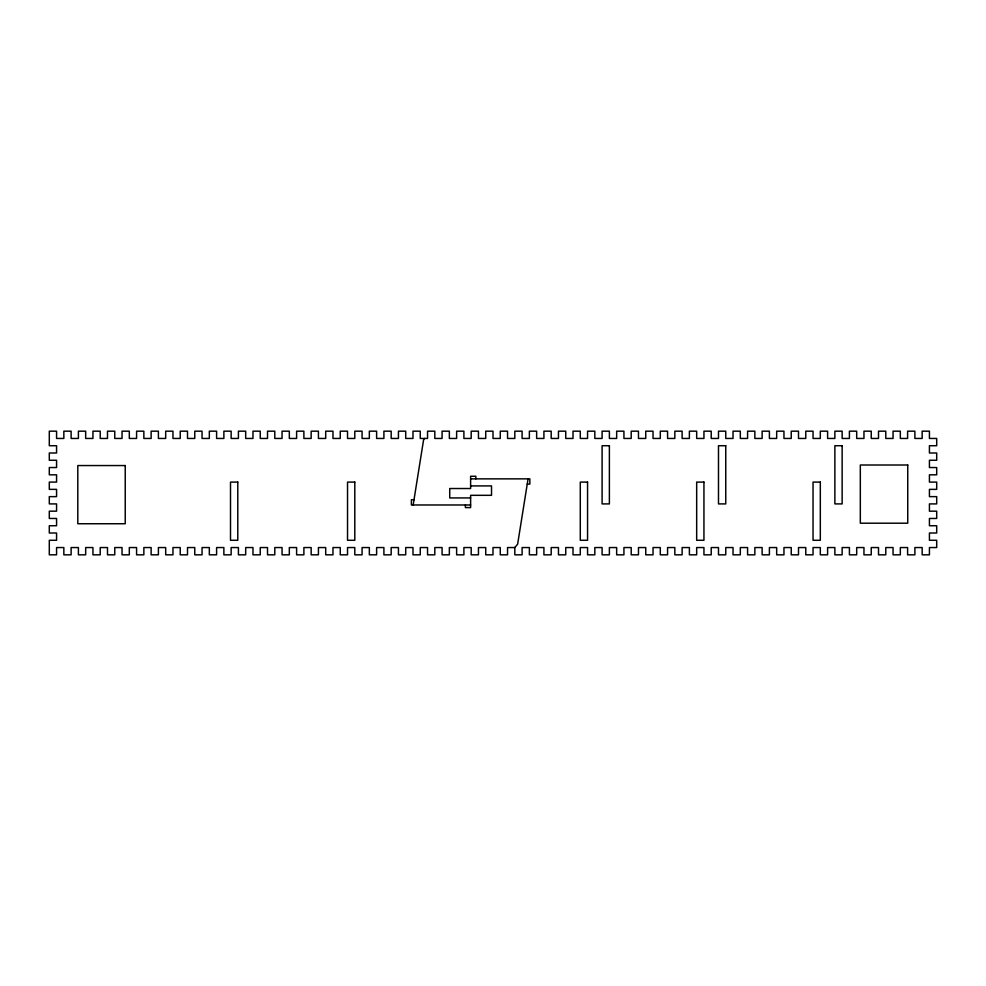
<?xml version="1.0" encoding="UTF-8"?>
<svg xmlns="http://www.w3.org/2000/svg" width="986" height="986" viewBox="0 0 986 986"><rect width="100%" height="100%" fill="white"/><g stroke="black" fill="none" stroke-linecap="round" stroke-linejoin="round"><path stroke-width="1.48" d="M413.171 504.98L423.61 439.694L424.646 438.45M528.077 478.863L517.638 544.161L514.815 547.55L514.815 554.822L522.099 554.822L522.099 547.55L529.371 547.55L529.371 554.822L536.643 554.822L536.643 547.55L543.915 547.55L543.915 554.822L551.186 554.822L551.186 547.55L558.458 547.55L558.458 554.822L565.742 554.822L565.742 547.55L573.014 547.55L573.014 554.822L580.286 554.822L580.286 547.55L587.557 547.55L587.557 554.822L594.829 554.822L594.829 547.55L602.101 547.55L602.101 554.822L609.385 554.822L609.385 547.55L616.657 547.55L616.657 554.822L623.928 554.822L623.928 547.55L631.2 547.55L631.2 554.822L638.472 554.822L638.472 547.55L645.744 547.55L645.744 554.822L653.028 554.822L653.028 547.55L660.3 547.55L660.3 554.822L667.571 554.822L667.571 547.55L674.843 547.55L674.843 554.822L682.115 554.822L682.115 547.55L689.387 547.55L689.387 554.822L696.671 554.822L696.671 547.55L703.942 547.55L703.942 554.822L711.214 554.822L711.214 547.55L718.486 547.55L718.486 554.822L725.758 554.822L725.758 547.55L733.029 547.55L733.029 554.822L740.313 554.822L740.313 547.55L747.585 547.55L747.585 554.822L754.857 554.822L754.857 547.55L762.129 547.55L762.129 554.822L769.4 554.822L769.4 547.55L776.672 547.55L776.672 554.822L783.956 554.822L783.956 547.55L791.228 547.55L791.228 554.822L798.5 554.822L798.5 547.55L805.772 547.55L805.772 554.822L813.043 554.822L813.043 547.55L820.315 547.55L820.315 554.822L827.599 554.822L827.599 547.55L834.871 547.55L834.871 554.822L842.143 554.822L842.143 547.55L849.414 547.55L849.414 554.822L856.686 554.822L856.686 547.55L863.958 547.55L863.958 554.822L871.242 554.822L871.242 547.55L878.514 547.55L878.514 554.822L885.785 554.822L885.785 547.55L893.057 547.55L893.057 554.822L900.329 554.822L900.329 547.55L907.601 547.55L907.601 554.822L914.885 554.822L914.885 547.55L922.157 547.55L922.157 554.822L929.428 554.822L929.428 547.55L936.7 547.55L936.7 540.279L929.428 540.279L929.428 533.007L936.7 533.007L936.7 525.735L929.428 525.735L929.428 518.463L936.7 518.463L936.7 511.179L929.428 511.179L929.428 503.908L936.7 503.908L936.7 496.636L929.428 496.636L929.428 489.364L936.7 489.364L936.7 482.092L929.428 482.092L929.428 474.821L936.7 474.821L936.7 467.537L929.428 467.537L929.428 460.265L936.7 460.265L936.7 452.993L929.428 452.993L929.428 445.721L936.7 445.721L936.7 438.45L929.428 438.45L929.428 431.178L922.157 431.178L922.157 438.45L914.885 438.45L914.885 431.178L907.601 431.178L907.601 438.45L900.329 438.45L900.329 431.178L893.057 431.178L893.057 438.45L885.785 438.45L885.785 431.178L878.514 431.178L878.514 438.45L871.242 438.45L871.242 431.178L863.958 431.178L863.958 438.45L856.686 438.45L856.686 431.178L849.414 431.178L849.414 438.45L842.143 438.45L842.143 431.178L834.871 431.178L834.871 438.45L827.599 438.45L827.599 431.178L820.315 431.178L820.315 438.45L813.043 438.45L813.043 431.178L805.772 431.178L805.772 438.45L798.5 438.45L798.5 431.178L791.228 431.178L791.228 438.45L783.956 438.45L783.956 431.178L776.672 431.178L776.672 438.45L769.4 438.45L769.4 431.178L762.129 431.178L762.129 438.45L754.857 438.45L754.857 431.178L747.585 431.178L747.585 438.45L740.313 438.45L740.313 431.178L733.029 431.178L733.029 438.45L725.758 438.45L725.758 431.178L718.486 431.178L718.486 438.45L711.214 438.45L711.214 431.178L703.942 431.178L703.942 438.45L696.671 438.45L696.671 431.178L689.387 431.178L689.387 438.45L682.115 438.45L682.115 431.178L674.843 431.178L674.843 438.45L667.571 438.45L667.571 431.178L660.3 431.178L660.3 438.45L653.028 438.45L653.028 431.178L645.744 431.178L645.744 438.45L638.472 438.45L638.472 431.178L631.2 431.178L631.2 438.45L623.928 438.45L623.928 431.178L616.657 431.178L616.657 438.45L609.385 438.45L609.385 431.178L602.101 431.178L602.101 438.45L594.829 438.45L594.829 431.178L587.557 431.178L587.557 438.45L580.286 438.45L580.286 431.178L573.014 431.178L573.014 438.45L565.742 438.45L565.742 431.178L558.458 431.178L558.458 438.45L551.186 438.45L551.186 431.178L543.915 431.178L543.915 438.45L536.643 438.45L536.643 431.178L529.371 431.178L529.371 438.45L522.099 438.45L522.099 431.178L514.815 431.178L514.815 438.45L507.543 438.45L507.543 431.178L500.272 431.178L500.272 438.45L493 438.45L493 431.178L485.728 431.178L485.728 438.45L478.456 438.45L478.456 431.178L471.185 431.178L471.185 438.45L463.901 438.45L463.901 431.178L456.629 431.178L456.629 438.45L449.357 438.45L449.357 431.178L442.085 431.178L442.085 438.45L434.814 438.45L434.814 431.178L427.542 431.178L427.542 438.45L420.258 438.45L420.258 431.178L412.986 431.178L412.986 438.45L405.714 438.45L405.714 431.178L398.443 431.178L398.443 438.45L391.171 438.45L391.171 431.178L383.899 431.178L383.899 438.45L376.615 438.45L376.615 431.178L369.343 431.178L369.343 438.45L362.072 438.45L362.072 431.178L354.8 431.178L354.8 438.45L347.528 438.45L347.528 431.178L340.256 431.178L340.256 438.45L332.972 438.45L332.972 431.178L325.7 431.178L325.7 438.45L318.429 438.45L318.429 431.178L311.157 431.178L311.157 438.45L303.885 438.45L303.885 431.178L296.613 431.178L296.613 438.45L289.329 438.45L289.329 431.178L282.058 431.178L282.058 438.45L274.786 438.45L274.786 431.178L267.514 431.178L267.514 438.45L260.242 438.45L260.242 431.178L252.971 431.178L252.971 438.45L245.687 438.45L245.687 431.178L238.415 431.178L238.415 438.45L231.143 438.45L231.143 431.178L223.871 431.178L223.871 438.45L216.6 438.45L216.6 431.178L209.328 431.178L209.328 438.45L202.044 438.45L202.044 431.178L194.772 431.178L194.772 438.45L187.5 438.45L187.5 431.178L180.228 431.178L180.228 438.45L172.957 438.45L172.957 431.178L165.685 431.178L165.685 438.45L158.401 438.45L158.401 431.178L151.129 431.178L151.129 438.45L143.857 438.45L143.857 431.178L136.586 431.178L136.586 438.45L129.314 438.45L129.314 431.178L122.042 431.178L122.042 438.45L114.758 438.45L114.758 431.178L107.486 431.178L107.486 438.45L100.215 438.45L100.215 431.178L92.943 431.178L92.943 438.45L85.671 438.45L85.671 431.178L78.399 431.178L78.399 438.45L71.115 438.45L71.115 431.178L63.843 431.178L63.843 438.45L56.572 438.45L56.572 431.178L49.3 431.178L49.3 445.721L56.572 445.721L56.572 452.993L49.3 452.993L49.3 460.265L56.572 460.265L56.572 467.537L49.3 467.537L49.3 474.821L56.572 474.821L56.572 482.092L49.3 482.092L49.3 489.364L56.572 489.364L56.572 496.636L49.3 496.636L49.3 503.908L56.572 503.908L56.572 511.179L49.3 511.179L49.3 518.463L56.572 518.463L56.572 525.735L49.3 525.735L49.3 533.007L56.572 533.007L56.572 540.279L49.3 540.279L49.3 554.822L56.572 554.822L56.572 547.55L63.843 547.55L63.843 554.822L71.115 554.822L71.115 547.55L78.399 547.55L78.399 554.822L85.671 554.822L85.671 547.55L92.943 547.55L92.943 554.822L100.215 554.822L100.215 547.55L107.486 547.55L107.486 554.822L114.758 554.822L114.758 547.55L122.042 547.55L122.042 554.822L129.314 554.822L129.314 547.55L136.586 547.55L136.586 554.822L143.857 554.822L143.857 547.55L151.129 547.55L151.129 554.822L158.401 554.822L158.401 547.55L165.685 547.55L165.685 554.822L172.957 554.822L172.957 547.55L180.228 547.55L180.228 554.822L187.5 554.822L187.5 547.55L194.772 547.55L194.772 554.822L202.044 554.822L202.044 547.55L209.328 547.55L209.328 554.822L216.6 554.822L216.6 547.55L223.871 547.55L223.871 554.822L231.143 554.822L231.143 547.55L238.415 547.55L238.415 554.822L245.687 554.822L245.687 547.55L252.971 547.55L252.971 554.822L260.242 554.822L260.242 547.55L267.514 547.55L267.514 554.822L274.786 554.822L274.786 547.55L282.058 547.55L282.058 554.822L289.329 554.822L289.329 547.55L296.613 547.55L296.613 554.822L303.885 554.822L303.885 547.55L311.157 547.55L311.157 554.822L318.429 554.822L318.429 547.55L325.7 547.55L325.7 554.822L332.972 554.822L332.972 547.55L340.256 547.55L340.256 554.822L347.528 554.822L347.528 547.55L354.8 547.55L354.8 554.822L362.072 554.822L362.072 547.55L369.343 547.55L369.343 554.822L376.615 554.822L376.615 547.55L383.899 547.55L383.899 554.822L391.171 554.822L391.171 547.55L398.443 547.55L398.443 554.822L405.714 554.822L405.714 547.55L412.986 547.55L412.986 554.822L420.258 554.822L420.258 547.55L427.542 547.55L427.542 554.822L434.814 554.822L434.814 547.55L442.085 547.55L442.085 554.822L449.357 554.822L449.357 547.55L456.629 547.55L456.629 554.822L463.901 554.822L463.901 547.55L471.185 547.55L471.185 554.822L478.456 554.822L478.456 547.55L485.728 547.55L485.728 554.822L493 554.822L493 547.55L500.272 547.55L500.272 554.822L507.543 554.822L507.543 547.55L514.815 547.55M470.618 478.863L529.852 478.863L529.852 484.089L527.239 484.089M470.618 485.913L491.521 485.913L491.521 495.317L470.618 495.317L470.618 507.593L465.404 507.593L465.404 504.98M470.618 497.93L449.727 497.93L449.727 488.526L470.618 488.526L470.618 476.25L475.844 476.25L475.844 478.863M413.997 499.754L411.396 499.754L411.396 504.98L470.618 504.98M609.385 445.721L602.101 445.721L602.101 503.908L609.385 503.908L609.385 445.721M725.758 445.721L718.486 445.721L718.486 503.908L725.758 503.908L725.758 445.721M842.143 445.721L834.871 445.721L834.871 503.908L842.143 503.908L842.143 445.721M907.749 465.01L860.322 465.01L860.322 523.196L907.749 523.196L907.749 465.01M125.234 465.552L77.808 465.552L77.808 523.739L125.234 523.739L125.234 465.552M237.786 482.092L230.502 482.092L230.502 540.279L237.786 540.279L237.786 482.092M354.8 482.092L347.528 482.092L347.528 540.279L354.8 540.279L354.8 482.092M587.557 482.092L580.286 482.092L580.286 540.279L587.557 540.279L587.557 482.092M703.942 482.092L696.671 482.092L696.671 540.279L703.942 540.279L703.942 482.092M820.315 482.092L813.043 482.092L813.043 540.279L820.315 540.279L820.315 482.092"/></g></svg>
